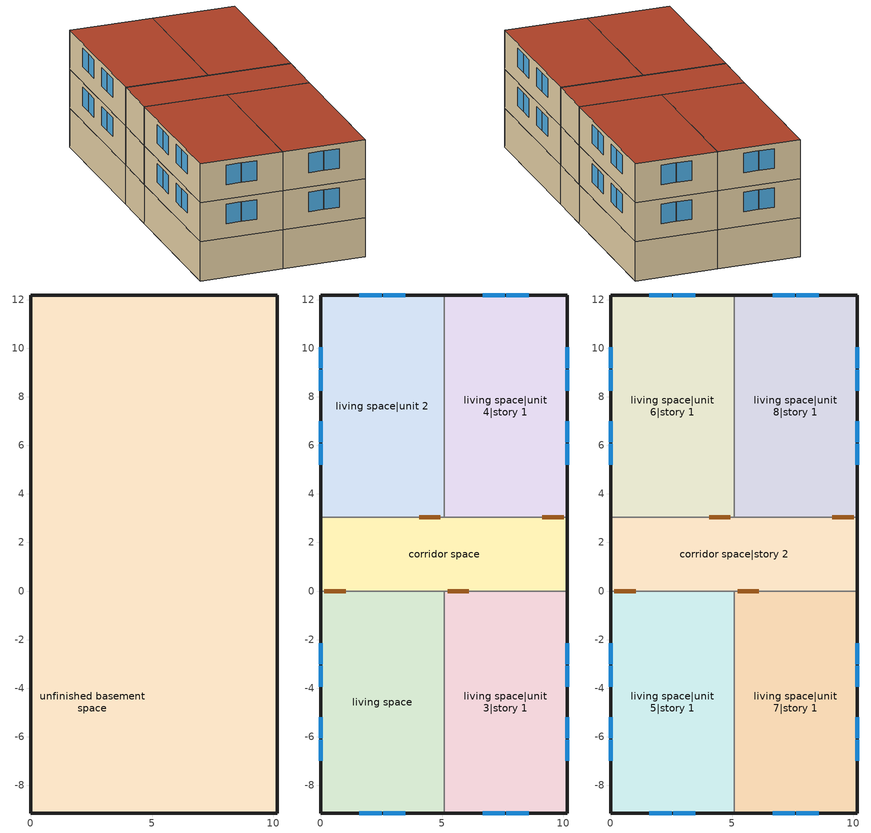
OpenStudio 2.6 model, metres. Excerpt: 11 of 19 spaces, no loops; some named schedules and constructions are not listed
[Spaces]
unfinished basement space
 floor foundation (FloorFndGrndUnfinB): 0,0 0,3.05 10.16,3.05 10.16,0 z-2.44
 floor foundation (FloorFndGrndUnfinB 1): 0,-9.14 0,0 5.08,0 5.08,-9.14 z-2.44
 floor foundation (FloorFndGrndUnfinB 2): 0,3.05 0,12.19 5.08,12.19 5.08,3.05 z-2.44
 floor foundation (FloorFndGrndUnfinB 3): 5.08,-9.14 5.08,0 10.16,0 10.16,-9.14 z-2.44
 floor foundation (FloorFndGrndUnfinB 4): 5.08,3.05 5.08,12.19 10.16,12.19 10.16,3.05 z-2.44
 wall foundation (WallFndGrndUnfinB 2): 0,12.19 0,3.05 0,0 z-2.44:0
 wall foundation (WallFndGrndUnfinB 4): 10.16,0 10.16,3.05 10.16,12.19 5.08,12.19 0,12.19 z-2.44:0
 wall foundation (WallFndGrndUnfinB 1): 0,0 0,-9.14 z-2.44:0
 wall foundation (WallFndGrndUnfinB 3): 0,-9.14 5.08,-9.14 10.16,-9.14 10.16,0 z-2.44:0
 ceiling adiabatic (RoofUnfinUninsExt): 10.16,0 10.16,3.05 0,3.05 0,0 z0
living space
 floor to unfinished basement space (FloorUnfinBInsFin Reversed): 0,-9.14 0,0 5.08,0 5.08,-9.14 z0
 wall outside (WallExtInsFin): 0,0 0,-9.14 5.08,-9.14 z0:2.44
 wall adiabatic (WallIntFinUninsFin): 5.08,0 0,0 z0:2.44
 wall to living space|unit 3|story 1 (WallIntFinUninsFin): 5.08,-9.14 5.08,0 z0:2.44
 window (WindowConstruction): 1.6,-9.14 2.51,-9.14 / 2.57,-9.14 3.48,-9.14 z0.91:2.13; 0,-2.15 0,-3.02 / 0,-3.08 0,-3.95 / 0,-5.2 0,-6.07 / 0,-6.13 0,-6.99 z0.98:2.13
living space|unit 2
 floor to unfinished basement space (FloorUnfinBInsFin Reversed): 0,3.05 0,12.19 5.08,12.19 5.08,3.05 z0
 wall outside (WallExtInsFin): 5.08,12.19 0,12.19 0,3.05 z0:2.44
 wall to living space|unit 4|story 1 (WallIntFinUninsFin Reversed): 5.08,3.05 5.08,12.19 z0:2.44
 wall adiabatic (WallIntFinUninsFin): 0,3.05 5.08,3.05 z0:2.44
 window (WindowConstruction): 3.48,12.19 2.57,12.19 / 2.51,12.19 1.6,12.19 z0.91:2.13; 0,10.04 0,9.17 / 0,9.11 0,8.25 / 0,6.99 0,6.13 / 0,6.07 0,5.2 z0.98:2.13
living space|unit 3|story 1
 floor to unfinished basement space (FloorUnfinBInsFin Reversed): 5.08,-9.14 5.08,0 10.16,0 10.16,-9.14 z0
 wall outside (WallExtInsFin): 5.08,-9.14 10.16,-9.14 10.16,0 z0:2.44
 wall adiabatic (WallIntFinUninsFin): 10.16,0 5.08,0 z0:2.44
 window (WindowConstruction): 6.68,-9.14 7.59,-9.14 / 7.65,-9.14 8.56,-9.14 z0.91:2.13; 10.16,-6.99 10.16,-6.13 / 10.16,-6.07 10.16,-5.2 / 10.16,-3.95 10.16,-3.08 / 10.16,-3.02 10.16,-2.15 z0.98:2.13
living space|unit 4|story 1
 floor to unfinished basement space (FloorUnfinBInsFin Reversed): 5.08,3.05 5.08,12.19 10.16,12.19 10.16,3.05 z0
 wall outside (WallExtInsFin): 10.16,3.05 10.16,12.19 5.08,12.19 z0:2.44
 wall adiabatic (WallIntFinUninsFin): 5.08,3.05 10.16,3.05 z0:2.44
 window (WindowConstruction): 8.56,12.19 7.65,12.19 / 7.59,12.19 6.68,12.19 z0.91:2.13; 10.16,5.2 10.16,6.07 / 10.16,6.13 10.16,6.99 / 10.16,8.25 10.16,9.11 / 10.16,9.17 10.16,10.04 z0.98:2.13
corridor space
 floor adiabatic (FloorUnfinUninsUnfin): 0,0 0,3.05 10.16,3.05 10.16,0 z0
 wall outside (WallExtUninsUnfin): 0,3.05 0,0 / 10.16,0 10.16,3.05 z0:2.44
 wall adiabatic (WallIntUnfinUninsUnfin): 0,0 5.08,0 10.16,0 / 10.16,3.05 5.08,3.05 0,3.05 z0:2.44
 door inside (UninsDoor): 10.01,3.05 9.14,3.05 / 0.15,0 1.02,0 / 4.93,3.05 4.06,3.05 / 5.23,0 6.1,0 z0:2.13
 ceiling adiabatic (RoofUnfinUninsExt): 10.16,0 10.16,3.05 0,3.05 0,0 z2.44
living space|unit 5|story 1
 floor to living space (FloorFinUninsFin): 0,-9.14 0,0 5.08,0 5.08,-9.14 z2.44
 wall outside (WallExtInsFin): 0,0 0,-9.14 5.08,-9.14 z2.44:4.88
 wall to living space|unit 7|story 1 (WallIntFinUninsFin Reversed): 5.08,-9.14 5.08,0 z2.44:4.88
 wall adiabatic (WallIntFinUninsFin): 5.08,0 0,0 z2.44:4.88
 window (WindowConstruction): 1.6,-9.14 2.51,-9.14 / 2.57,-9.14 3.48,-9.14 z3.35:4.57; 0,-2.15 0,-3.02 / 0,-3.08 0,-3.95 / 0,-5.2 0,-6.07 / 0,-6.13 0,-6.99 z3.42:4.57
 roof outside (RoofFinInsExt): 5.08,-9.14 5.08,0 0,0 0,-9.14 z4.88
living space|unit 6|story 1
 floor to living space|unit 2 (FloorFinUninsFin): 0,3.05 0,12.19 5.08,12.19 5.08,3.05 z2.44
 wall outside (WallExtInsFin): 5.08,12.19 0,12.19 0,3.05 z2.44:4.88
 wall adiabatic (WallIntFinUninsFin): 0,3.05 5.08,3.05 z2.44:4.88
 wall to living space|unit 8|story 1 (WallIntFinUninsFin Reversed): 5.08,3.05 5.08,12.19 z2.44:4.88
 window (WindowConstruction): 3.48,12.19 2.57,12.19 / 2.51,12.19 1.6,12.19 z3.35:4.57; 0,10.04 0,9.17 / 0,9.11 0,8.25 / 0,6.99 0,6.13 / 0,6.07 0,5.2 z3.42:4.57
 roof outside (RoofFinInsExt): 5.08,3.05 5.08,12.19 0,12.19 0,3.05 z4.88
living space|unit 7|story 1
 floor to living space|unit 3|story 1 (FloorFinUninsFin): 5.08,-9.14 5.08,0 10.16,0 10.16,-9.14 z2.44
 wall outside (WallExtInsFin): 5.08,-9.14 10.16,-9.14 10.16,0 z2.44:4.88
 wall adiabatic (WallIntFinUninsFin): 10.16,0 5.08,0 z2.44:4.88
 window (WindowConstruction): 6.68,-9.14 7.59,-9.14 / 7.65,-9.14 8.56,-9.14 z3.35:4.57; 10.16,-6.99 10.16,-6.13 / 10.16,-6.07 10.16,-5.2 / 10.16,-3.95 10.16,-3.08 / 10.16,-3.02 10.16,-2.15 z3.42:4.57
 roof outside (RoofFinInsExt): 10.16,-9.14 10.16,0 5.08,0 5.08,-9.14 z4.88
living space|unit 8|story 1
 floor to living space|unit 4|story 1 (FloorFinUninsFin): 5.08,3.05 5.08,12.19 10.16,12.19 10.16,3.05 z2.44
 wall outside (WallExtInsFin): 10.16,3.05 10.16,12.19 5.08,12.19 z2.44:4.88
 wall adiabatic (WallIntFinUninsFin): 5.08,3.05 10.16,3.05 z2.44:4.88
 window (WindowConstruction): 8.56,12.19 7.65,12.19 / 7.59,12.19 6.68,12.19 z3.35:4.57; 10.16,5.2 10.16,6.07 / 10.16,6.13 10.16,6.99 / 10.16,8.25 10.16,9.11 / 10.16,9.17 10.16,10.04 z3.42:4.57
 roof outside (RoofFinInsExt): 10.16,3.05 10.16,12.19 5.08,12.19 5.08,3.05 z4.88
corridor space|story 2
 floor adiabatic (FloorUnfinUninsUnfin): 0,0 0,3.05 10.16,3.05 10.16,0 z2.44
 wall outside (WallExtUninsUnfin): 0,3.05 0,0 / 10.16,0 10.16,3.05 z2.44:4.88
 wall adiabatic (WallIntUnfinUninsUnfin): 0,0 5.08,0 10.16,0 / 10.16,3.05 5.08,3.05 0,3.05 z2.44:4.88
 door inside (UninsDoor): 0.15,0 1.02,0 / 4.93,3.05 4.06,3.05 / 10.01,3.05 9.14,3.05 / 5.23,0 6.1,0 z2.44:4.57
 roof outside (RoofUnfinUninsExt): 10.16,0 10.16,3.05 0,3.05 0,0 z4.88
[Schedule:Day]
residential lighting schedule allday10: 1, 0, 0.123751, 2, 0, 0.0742506, 4, 0, 0.0495004, 5, 0, 0.0529206, 6, 0, 0.14047, 7, 0, 0.329784, 8, 0, 0.417334, 9, 0, 0.427474, 10, 0, 0.423826, 11, 0, 0.411431, 12, 0, 0.394257, 13, 0, 0.381861, 14, 0, 0.378214, 15, 0, 0.378919, 16, 0, 0.386741, 17, 0, 0.41682, 18, 0, 0.500557, 19, 0, 0.655466, 20, 0, 0.829225, 21, 0, 0.905334, 22, 0, 0.820928, 23, 0, 0.509707, 24, 0, 0.249225
residential lighting schedule allday11: 1, 0, 0.123751, 2, 0, 0.0742506, 4, 0, 0.0495004, 5, 0, 0.0539769, 6, 0, 0.145737, 7, 0, 0.342151, 8, 0, 0.432984, 9, 0, 0.451822, 10, 0, 0.456356, 11, 0, 0.443495, 12, 0, 0.425678, 13, 0, 0.412817, 14, 0, 0.409033, 15, 0, 0.421324, 16, 0, 0.481818, 17, 0, 0.61218, 18, 0, 0.804217, 19, 0, 0.945912, 20, 0, 0.918658, 21, 0, 0.747013, 22, 0, 0.56552, 23, 0, 0.493046, 24, 0, 0.249225
residential lighting schedule allday12: 1, 0, 0.123751, 2, 0, 0.0742506, 4, 0, 0.0495004, 5, 0, 0.0547503, 6, 0, 0.149594, 7, 0, 0.351204, 8, 0, 0.44444, 9, 0, 0.470027, 10, 0, 0.480931, 11, 0, 0.467731, 12, 0, 0.449442, 13, 0, 0.436241, 14, 0, 0.432357, 15, 0, 0.445561, 16, 0, 0.513103, 17, 0, 0.660674, 18, 0, 0.869445, 19, 0, 1, 20, 0, 0.932675, 21, 0, 0.731582, 22, 0, 0.553643, 23, 0, 0.488328, 24, 0, 0.249225
Schedule Day 59; Schedule Day 60; Schedule Day 63; res mv_4 range exhaust schedule winter design; Schedule Day 64; res mv_4 bath exhaust schedule winter design; Schedule Day 65; Schedule Day 66; Schedule Day 69; res mv_1 range exhaust schedule winter design; Schedule Day 70; res mv_1 bath exhaust schedule winter design; Schedule Day 71; Schedule Day 72; Schedule Day 75; res mv_2 range exhaust schedule winter design; Schedule Day 76; res mv_2 bath exhaust schedule winter design; Schedule Day 77; Schedule Day 78; Schedule Day 81; res mv_3 range exhaust schedule winter design; Schedule Day 82; res mv_3 bath exhaust schedule winter design; Schedule Day 83; Schedule Day 84; Schedule Day 87; res mv_5 range exhaust schedule winter design; Schedule Day 88; res mv_5 bath exhaust schedule winter design; Schedule Day 89; Schedule Day 90; Schedule Day 93; res mv_6 range exhaust schedule winter design; Schedule Day 94; res mv_6 bath exhaust schedule winter design; Schedule Day 95; Schedule Day 96; Schedule Day 99; res mv_8 range exhaust schedule winter design; Schedule Day 100; res mv_8 bath exhaust schedule winter design; Schedule Day 101; Schedule Day 102; Schedule Day 105; res mv_7 range exhaust schedule winter design; Schedule Day 106; res mv_7 bath exhaust schedule winter design: 24, 0, 0
res nv_4 temp schedule allday1; res nv_4 temp schedule allday2; res nv_4 temp schedule allday3; res nv_4 temp schedule allday4; res nv_4 temp schedule allday11; res nv_4 temp schedule allday12; res nv_1 temp schedule allday1; res nv_1 temp schedule allday2; res nv_1 temp schedule allday3; res nv_1 temp schedule allday4; res nv_1 temp schedule allday11; res nv_1 temp schedule allday12; res nv_2 temp schedule allday1; res nv_2 temp schedule allday2; res nv_2 temp schedule allday3; res nv_2 temp schedule allday4; res nv_2 temp schedule allday11; res nv_2 temp schedule allday12; res nv_3 temp schedule allday1; res nv_3 temp schedule allday2; res nv_3 temp schedule allday3; res nv_3 temp schedule allday4; res nv_3 temp schedule allday11; res nv_3 temp schedule allday12; res nv_5 temp schedule allday1; res nv_5 temp schedule allday2; res nv_5 temp schedule allday3; res nv_5 temp schedule allday4; res nv_5 temp schedule allday11; res nv_5 temp schedule allday12; res nv_6 temp schedule allday1; res nv_6 temp schedule allday2; res nv_6 temp schedule allday3; res nv_6 temp schedule allday4; res nv_6 temp schedule allday11; res nv_6 temp schedule allday12; res nv_8 temp schedule allday1; res nv_8 temp schedule allday2; res nv_8 temp schedule allday3; res nv_8 temp schedule allday4; res nv_8 temp schedule allday11; res nv_8 temp schedule allday12; res nv_7 temp schedule allday1; res nv_7 temp schedule allday2; res nv_7 temp schedule allday3; res nv_7 temp schedule allday4; res nv_7 temp schedule allday11; res nv_7 temp schedule allday12: 1, 0, 23.8889, 24, 0, 23.8889
res nv_4 temp schedule allday5; res nv_4 temp schedule allday6; res nv_4 temp schedule allday10; res nv_1 temp schedule allday5; res nv_1 temp schedule allday6; res nv_1 temp schedule allday10; res nv_2 temp schedule allday5; res nv_2 temp schedule allday6; res nv_2 temp schedule allday10; res nv_3 temp schedule allday5; res nv_3 temp schedule allday6; res nv_3 temp schedule allday10; res nv_5 temp schedule allday5; res nv_5 temp schedule allday6; res nv_5 temp schedule allday10; res nv_6 temp schedule allday5; res nv_6 temp schedule allday6; res nv_6 temp schedule allday10; res nv_8 temp schedule allday5; res nv_8 temp schedule allday6; res nv_8 temp schedule allday10; res nv_7 temp schedule allday5; res nv_7 temp schedule allday6; res nv_7 temp schedule allday10: 24, 0, 22.2222
res nv_4 temp schedule allday7; res nv_4 temp schedule allday8; res nv_4 temp schedule allday9; res nv_1 temp schedule allday7; res nv_1 temp schedule allday8; res nv_1 temp schedule allday9; res nv_2 temp schedule allday7; res nv_2 temp schedule allday8; res nv_2 temp schedule allday9; res nv_3 temp schedule allday7; res nv_3 temp schedule allday8; res nv_3 temp schedule allday9; res nv_5 temp schedule allday7; res nv_5 temp schedule allday8; res nv_5 temp schedule allday9; res nv_6 temp schedule allday7; res nv_6 temp schedule allday8; res nv_6 temp schedule allday9; res nv_8 temp schedule allday7; res nv_8 temp schedule allday8; res nv_8 temp schedule allday9; res nv_7 temp schedule allday7; res nv_7 temp schedule allday8; res nv_7 temp schedule allday9: 1, 0, 22.2222, 24, 0, 22.2222
res nv_4 availability schedule allday1 on; res nv_4 availability schedule allday1 on 1; res nv_4 availability schedule allday1 on 2; res nv_4 availability schedule allday1 on 3; res nv_4 availability schedule allday1 on 4; res nv_4 availability schedule allday1 on 5; res nv_4 availability schedule allday1 on 6; res nv_4 availability schedule allday1 on 7; res nv_4 availability schedule allday1 on 8; res nv_4 availability schedule allday1 on 9; res nv_4 availability schedule allday1 on 10; res nv_4 availability schedule allday1 on 11; res nv_1 availability schedule allday1 on; res nv_1 availability schedule allday1 on 1; res nv_1 availability schedule allday1 on 2; res nv_1 availability schedule allday1 on 3; res nv_1 availability schedule allday1 on 4; res nv_1 availability schedule allday1 on 5; res nv_1 availability schedule allday1 on 6; res nv_1 availability schedule allday1 on 7; res nv_1 availability schedule allday1 on 8; res nv_1 availability schedule allday1 on 9; res nv_1 availability schedule allday1 on 10; res nv_1 availability schedule allday1 on 11; res nv_2 availability schedule allday1 on; res nv_2 availability schedule allday1 on 1; res nv_2 availability schedule allday1 on 2; res nv_2 availability schedule allday1 on 3; res nv_2 availability schedule allday1 on 4; res nv_2 availability schedule allday1 on 5; res nv_2 availability schedule allday1 on 6; res nv_2 availability schedule allday1 on 7; res nv_2 availability schedule allday1 on 8; res nv_2 availability schedule allday1 on 9; res nv_2 availability schedule allday1 on 10; res nv_2 availability schedule allday1 on 11; res nv_3 availability schedule allday1 on; res nv_3 availability schedule allday1 on 1; res nv_3 availability schedule allday1 on 2; res nv_3 availability schedule allday1 on 3; res nv_3 availability schedule allday1 on 4; res nv_3 availability schedule allday1 on 5; res nv_3 availability schedule allday1 on 6; res nv_3 availability schedule allday1 on 7; res nv_3 availability schedule allday1 on 8; res nv_3 availability schedule allday1 on 9; res nv_3 availability schedule allday1 on 10; res nv_3 availability schedule allday1 on 11; res nv_5 availability schedule allday1 on; res nv_5 availability schedule allday1 on 1; res nv_5 availability schedule allday1 on 2; res nv_5 availability schedule allday1 on 3; res nv_5 availability schedule allday1 on 4; res nv_5 availability schedule allday1 on 5; res nv_5 availability schedule allday1 on 6; res nv_5 availability schedule allday1 on 7; res nv_5 availability schedule allday1 on 8; res nv_5 availability schedule allday1 on 9; res nv_5 availability schedule allday1 on 10; res nv_5 availability schedule allday1 on 11; res nv_6 availability schedule allday1 on; res nv_6 availability schedule allday1 on 1; res nv_6 availability schedule allday1 on 2; res nv_6 availability schedule allday1 on 3; res nv_6 availability schedule allday1 on 4; res nv_6 availability schedule allday1 on 5; res nv_6 availability schedule allday1 on 6; res nv_6 availability schedule allday1 on 7; res nv_6 availability schedule allday1 on 8; res nv_6 availability schedule allday1 on 9; res nv_6 availability schedule allday1 on 10; res nv_6 availability schedule allday1 on 11; res nv_8 availability schedule allday1 on; res nv_8 availability schedule allday1 on 1; res nv_8 availability schedule allday1 on 2; res nv_8 availability schedule allday1 on 3; res nv_8 availability schedule allday1 on 4; res nv_8 availability schedule allday1 on 5; res nv_8 availability schedule allday1 on 6; res nv_8 availability schedule allday1 on 7; res nv_8 availability schedule allday1 on 8; res nv_8 availability schedule allday1 on 9; res nv_8 availability schedule allday1 on 10; res nv_8 availability schedule allday1 on 11; res nv_7 availability schedule allday1 on; res nv_7 availability schedule allday1 on 1; res nv_7 availability schedule allday1 on 2; res nv_7 availability schedule allday1 on 3; res nv_7 availability schedule allday1 on 4; res nv_7 availability schedule allday1 on 5; res nv_7 availability schedule allday1 on 6; res nv_7 availability schedule allday1 on 7; res nv_7 availability schedule allday1 on 8; res nv_7 availability schedule allday1 on 9; res nv_7 availability schedule allday1 on 10; res nv_7 availability schedule allday1 on 11: 1, 0, 1, 2, 0, 1, 3, 0, 1, 4, 0, 1, 5, 0, 1, 6, 0, 1, 7, 0, 1, 8, 0, 1, 9, 0, 1, 10, 0, 1, 11, 0, 1, 12, 0, 1, 13, 0, 1, 14, 0, 1, 15, 0, 1, 16, 0, 1, 17, 0, 1, 18, 0, 1, 19, 0, 1, 20, 0, 1, 21, 0, 1, 22, 0, 1, 23, 0, 1, 24, 0, 1
res mv_4 range exhaust schedule allday1; res mv_4 range exhaust schedule allday2; res mv_4 range exhaust schedule allday3; res mv_4 range exhaust schedule allday4; res mv_4 range exhaust schedule allday5; res mv_4 range exhaust schedule allday6; res mv_4 range exhaust schedule allday7; res mv_4 range exhaust schedule allday8; res mv_4 range exhaust schedule allday9; res mv_4 range exhaust schedule allday10; res mv_4 range exhaust schedule allday11; res mv_4 range exhaust schedule allday12; res mv_1 range exhaust schedule allday1; res mv_1 range exhaust schedule allday2; res mv_1 range exhaust schedule allday3; res mv_1 range exhaust schedule allday4; res mv_1 range exhaust schedule allday5; res mv_1 range exhaust schedule allday6; res mv_1 range exhaust schedule allday7; res mv_1 range exhaust schedule allday8; res mv_1 range exhaust schedule allday9; res mv_1 range exhaust schedule allday10; res mv_1 range exhaust schedule allday11; res mv_1 range exhaust schedule allday12; res mv_2 range exhaust schedule allday1; res mv_2 range exhaust schedule allday2; res mv_2 range exhaust schedule allday3; res mv_2 range exhaust schedule allday4; res mv_2 range exhaust schedule allday5; res mv_2 range exhaust schedule allday6; res mv_2 range exhaust schedule allday7; res mv_2 range exhaust schedule allday8; res mv_2 range exhaust schedule allday9; res mv_2 range exhaust schedule allday10; res mv_2 range exhaust schedule allday11; res mv_2 range exhaust schedule allday12; res mv_3 range exhaust schedule allday1; res mv_3 range exhaust schedule allday2; res mv_3 range exhaust schedule allday3; res mv_3 range exhaust schedule allday4; res mv_3 range exhaust schedule allday5; res mv_3 range exhaust schedule allday6; res mv_3 range exhaust schedule allday7; res mv_3 range exhaust schedule allday8; res mv_3 range exhaust schedule allday9; res mv_3 range exhaust schedule allday10; res mv_3 range exhaust schedule allday11; res mv_3 range exhaust schedule allday12; res mv_5 range exhaust schedule allday1; res mv_5 range exhaust schedule allday2; res mv_5 range exhaust schedule allday3; res mv_5 range exhaust schedule allday4; res mv_5 range exhaust schedule allday5; res mv_5 range exhaust schedule allday6; res mv_5 range exhaust schedule allday7; res mv_5 range exhaust schedule allday8; res mv_5 range exhaust schedule allday9; res mv_5 range exhaust schedule allday10; res mv_5 range exhaust schedule allday11; res mv_5 range exhaust schedule allday12; res mv_6 range exhaust schedule allday1; res mv_6 range exhaust schedule allday2; res mv_6 range exhaust schedule allday3; res mv_6 range exhaust schedule allday4; res mv_6 range exhaust schedule allday5; res mv_6 range exhaust schedule allday6; res mv_6 range exhaust schedule allday7; res mv_6 range exhaust schedule allday8; res mv_6 range exhaust schedule allday9; res mv_6 range exhaust schedule allday10; res mv_6 range exhaust schedule allday11; res mv_6 range exhaust schedule allday12; res mv_8 range exhaust schedule allday1; res mv_8 range exhaust schedule allday2; res mv_8 range exhaust schedule allday3; res mv_8 range exhaust schedule allday4; res mv_8 range exhaust schedule allday5; res mv_8 range exhaust schedule allday6; res mv_8 range exhaust schedule allday7; res mv_8 range exhaust schedule allday8; res mv_8 range exhaust schedule allday9; res mv_8 range exhaust schedule allday10; res mv_8 range exhaust schedule allday11; res mv_8 range exhaust schedule allday12; res mv_7 range exhaust schedule allday1; res mv_7 range exhaust schedule allday2; res mv_7 range exhaust schedule allday3; res mv_7 range exhaust schedule allday4; res mv_7 range exhaust schedule allday5; res mv_7 range exhaust schedule allday6; res mv_7 range exhaust schedule allday7; res mv_7 range exhaust schedule allday8; res mv_7 range exhaust schedule allday9; res mv_7 range exhaust schedule allday10; res mv_7 range exhaust schedule allday11; res mv_7 range exhaust schedule allday12: 15, 0, 0, 16, 0, 1, 24, 0, 0
res mv_4 range exhaust schedule summer design; res mv_4 bath exhaust schedule summer design; res mv_1 range exhaust schedule summer design; res mv_1 bath exhaust schedule summer design; res mv_2 range exhaust schedule summer design; res mv_2 bath exhaust schedule summer design; res mv_3 range exhaust schedule summer design; res mv_3 bath exhaust schedule summer design; res mv_5 range exhaust schedule summer design; res mv_5 bath exhaust schedule summer design; res mv_6 range exhaust schedule summer design; res mv_6 bath exhaust schedule summer design; res mv_8 range exhaust schedule summer design; res mv_8 bath exhaust schedule summer design; res mv_7 range exhaust schedule summer design; res mv_7 bath exhaust schedule summer design: 24, 0, 1
res mv_4 bath exhaust schedule allday1; res mv_4 bath exhaust schedule allday2; res mv_4 bath exhaust schedule allday3; res mv_4 bath exhaust schedule allday4; res mv_4 bath exhaust schedule allday5; res mv_4 bath exhaust schedule allday6; res mv_4 bath exhaust schedule allday7; res mv_4 bath exhaust schedule allday8; res mv_4 bath exhaust schedule allday9; res mv_4 bath exhaust schedule allday10; res mv_4 bath exhaust schedule allday11; res mv_4 bath exhaust schedule allday12; res mv_1 bath exhaust schedule allday1; res mv_1 bath exhaust schedule allday2; res mv_1 bath exhaust schedule allday3; res mv_1 bath exhaust schedule allday4; res mv_1 bath exhaust schedule allday5; res mv_1 bath exhaust schedule allday6; res mv_1 bath exhaust schedule allday7; res mv_1 bath exhaust schedule allday8; res mv_1 bath exhaust schedule allday9; res mv_1 bath exhaust schedule allday10; res mv_1 bath exhaust schedule allday11; res mv_1 bath exhaust schedule allday12; res mv_2 bath exhaust schedule allday1; res mv_2 bath exhaust schedule allday2; res mv_2 bath exhaust schedule allday3; res mv_2 bath exhaust schedule allday4; res mv_2 bath exhaust schedule allday5; res mv_2 bath exhaust schedule allday6; res mv_2 bath exhaust schedule allday7; res mv_2 bath exhaust schedule allday8; res mv_2 bath exhaust schedule allday9; res mv_2 bath exhaust schedule allday10; res mv_2 bath exhaust schedule allday11; res mv_2 bath exhaust schedule allday12; res mv_3 bath exhaust schedule allday1; res mv_3 bath exhaust schedule allday2; res mv_3 bath exhaust schedule allday3; res mv_3 bath exhaust schedule allday4; res mv_3 bath exhaust schedule allday5; res mv_3 bath exhaust schedule allday6; res mv_3 bath exhaust schedule allday7; res mv_3 bath exhaust schedule allday8; res mv_3 bath exhaust schedule allday9; res mv_3 bath exhaust schedule allday10; res mv_3 bath exhaust schedule allday11; res mv_3 bath exhaust schedule allday12; res mv_5 bath exhaust schedule allday1; res mv_5 bath exhaust schedule allday2; res mv_5 bath exhaust schedule allday3; res mv_5 bath exhaust schedule allday4; res mv_5 bath exhaust schedule allday5; res mv_5 bath exhaust schedule allday6; res mv_5 bath exhaust schedule allday7; res mv_5 bath exhaust schedule allday8; res mv_5 bath exhaust schedule allday9; res mv_5 bath exhaust schedule allday10; res mv_5 bath exhaust schedule allday11; res mv_5 bath exhaust schedule allday12; res mv_6 bath exhaust schedule allday1; res mv_6 bath exhaust schedule allday2; res mv_6 bath exhaust schedule allday3; res mv_6 bath exhaust schedule allday4; res mv_6 bath exhaust schedule allday5; res mv_6 bath exhaust schedule allday6; res mv_6 bath exhaust schedule allday7; res mv_6 bath exhaust schedule allday8; res mv_6 bath exhaust schedule allday9; res mv_6 bath exhaust schedule allday10; res mv_6 bath exhaust schedule allday11; res mv_6 bath exhaust schedule allday12; res mv_8 bath exhaust schedule allday1; res mv_8 bath exhaust schedule allday2; res mv_8 bath exhaust schedule allday3; res mv_8 bath exhaust schedule allday4; res mv_8 bath exhaust schedule allday5; res mv_8 bath exhaust schedule allday6; res mv_8 bath exhaust schedule allday7; res mv_8 bath exhaust schedule allday8; res mv_8 bath exhaust schedule allday9; res mv_8 bath exhaust schedule allday10; res mv_8 bath exhaust schedule allday11; res mv_8 bath exhaust schedule allday12; res mv_7 bath exhaust schedule allday1; res mv_7 bath exhaust schedule allday2; res mv_7 bath exhaust schedule allday3; res mv_7 bath exhaust schedule allday4; res mv_7 bath exhaust schedule allday5; res mv_7 bath exhaust schedule allday6; res mv_7 bath exhaust schedule allday7; res mv_7 bath exhaust schedule allday8; res mv_7 bath exhaust schedule allday9; res mv_7 bath exhaust schedule allday10; res mv_7 bath exhaust schedule allday11; res mv_7 bath exhaust schedule allday12: 4, 0, 0, 5, 0, 1, 24, 0, 0
[Schedule:Rule] Apply Monday=Yes; Apply Wednesday=Yes; Apply Friday=Yes; Date Specification Type=DateRange; Start Day=1
Name | Schedule Ruleset | Rule Order | Day Schedule | Apply Sunday | Apply Tuesday | Apply Thursday | Apply Saturday | Start Month | End Month | End Day
res nv_4 temp schedule allday ruleset1 | res nv_4 temp schedule | 11 | res nv_4 temp schedule allday1 | Yes | Yes | Yes | Yes | 1 | 1 | 31
res nv_4 temp schedule allday ruleset2 | res nv_4 temp schedule | 10 | res nv_4 temp schedule allday2 | Yes | Yes | Yes | Yes | 2 | 2 | 28
res nv_4 temp schedule allday ruleset3 | res nv_4 temp schedule | 9 | res nv_4 temp schedule allday3 | Yes | Yes | Yes | Yes | 3 | 3 | 31
res nv_4 temp schedule allday ruleset4 | res nv_4 temp schedule | 8 | res nv_4 temp schedule allday4 | Yes | Yes | Yes | Yes | 4 | 4 | 30
res nv_4 temp schedule allday ruleset5 | res nv_4 temp schedule | 7 | res nv_4 temp schedule allday5 | Yes | Yes | Yes | Yes | 5 | 5 | 31
res nv_4 temp schedule allday ruleset6 | res nv_4 temp schedule | 6 | res nv_4 temp schedule allday6 | Yes | Yes | Yes | Yes | 6 | 6 | 30
res nv_4 temp schedule allday ruleset7 | res nv_4 temp schedule | 5 | res nv_4 temp schedule allday7 | Yes | Yes | Yes | Yes | 7 | 7 | 31
res nv_4 temp schedule allday ruleset8 | res nv_4 temp schedule | 4 | res nv_4 temp schedule allday8 | Yes | Yes | Yes | Yes | 8 | 8 | 31
res nv_4 temp schedule allday ruleset9 | res nv_4 temp schedule | 3 | res nv_4 temp schedule allday9 | Yes | Yes | Yes | Yes | 9 | 9 | 30
res nv_4 temp schedule allday ruleset10 | res nv_4 temp schedule | 2 | res nv_4 temp schedule allday10 | Yes | Yes | Yes | Yes | 10 | 10 | 31
res nv_4 temp schedule allday ruleset11 | res nv_4 temp schedule | 1 | res nv_4 temp schedule allday11 | Yes | Yes | Yes | Yes | 11 | 11 | 30
res nv_4 temp schedule allday ruleset12 | res nv_4 temp schedule | 0 | res nv_4 temp schedule allday12 | Yes | Yes | Yes | Yes | 12 | 12 | 31
res nv_4 availability schedule allday ruleset1 on | res nv_4 avail schedule | 11 | res nv_4 availability schedule allday1 on |  |  |  |  | 1 | 1 | 31
res nv_4 availability schedule allday ruleset2 on | res nv_4 avail schedule | 10 | res nv_4 availability schedule allday1 on 1 |  |  |  |  | 2 | 2 | 28
res nv_4 availability schedule allday ruleset3 on | res nv_4 avail schedule | 9 | res nv_4 availability schedule allday1 on 2 |  |  |  |  | 3 | 3 | 31
res nv_4 availability schedule allday ruleset4 on | res nv_4 avail schedule | 8 | res nv_4 availability schedule allday1 on 3 |  |  |  |  | 4 | 4 | 30
res nv_4 availability schedule allday ruleset5 on | res nv_4 avail schedule | 7 | res nv_4 availability schedule allday1 on 4 |  |  |  |  | 5 | 5 | 31
res nv_4 availability schedule allday ruleset6 on | res nv_4 avail schedule | 6 | res nv_4 availability schedule allday1 on 5 |  |  |  |  | 6 | 6 | 30
res nv_4 availability schedule allday ruleset7 on | res nv_4 avail schedule | 5 | res nv_4 availability schedule allday1 on 6 |  |  |  |  | 7 | 7 | 31
res nv_4 availability schedule allday ruleset8 on | res nv_4 avail schedule | 4 | res nv_4 availability schedule allday1 on 7 |  |  |  |  | 8 | 8 | 31
res nv_4 availability schedule allday ruleset9 on | res nv_4 avail schedule | 3 | res nv_4 availability schedule allday1 on 8 |  |  |  |  | 9 | 9 | 30
res nv_4 availability schedule allday ruleset10 on | res nv_4 avail schedule | 2 | res nv_4 availability schedule allday1 on 9 |  |  |  |  | 10 | 10 | 31
res nv_4 availability schedule allday ruleset11 on | res nv_4 avail schedule | 1 | res nv_4 availability schedule allday1 on 10 |  |  |  |  | 11 | 11 | 30
res nv_4 availability schedule allday ruleset12 on | res nv_4 avail schedule | 0 | res nv_4 availability schedule allday1 on 11 |  |  |  |  | 12 | 12 | 31
res mv_4 range exhaust schedule allday ruleset1 | res mv_4 range exhaust schedule | 11 | res mv_4 range exhaust schedule allday1 | Yes | Yes | Yes | Yes | 1 | 1 | 31
res mv_4 range exhaust schedule allday ruleset2 | res mv_4 range exhaust schedule | 10 | res mv_4 range exhaust schedule allday2 | Yes | Yes | Yes | Yes | 2 | 2 | 28
res mv_4 range exhaust schedule allday ruleset3 | res mv_4 range exhaust schedule | 9 | res mv_4 range exhaust schedule allday3 | Yes | Yes | Yes | Yes | 3 | 3 | 31
res mv_4 range exhaust schedule allday ruleset4 | res mv_4 range exhaust schedule | 8 | res mv_4 range exhaust schedule allday4 | Yes | Yes | Yes | Yes | 4 | 4 | 30
res mv_4 range exhaust schedule allday ruleset5 | res mv_4 range exhaust schedule | 7 | res mv_4 range exhaust schedule allday5 | Yes | Yes | Yes | Yes | 5 | 5 | 31
res mv_4 range exhaust schedule allday ruleset6 | res mv_4 range exhaust schedule | 6 | res mv_4 range exhaust schedule allday6 | Yes | Yes | Yes | Yes | 6 | 6 | 30
res mv_4 range exhaust schedule allday ruleset7 | res mv_4 range exhaust schedule | 5 | res mv_4 range exhaust schedule allday7 | Yes | Yes | Yes | Yes | 7 | 7 | 31
res mv_4 range exhaust schedule allday ruleset8 | res mv_4 range exhaust schedule | 4 | res mv_4 range exhaust schedule allday8 | Yes | Yes | Yes | Yes | 8 | 8 | 31
res mv_4 range exhaust schedule allday ruleset9 | res mv_4 range exhaust schedule | 3 | res mv_4 range exhaust schedule allday9 | Yes | Yes | Yes | Yes | 9 | 9 | 30
res mv_4 range exhaust schedule allday ruleset10 | res mv_4 range exhaust schedule | 2 | res mv_4 range exhaust schedule allday10 | Yes | Yes | Yes | Yes | 10 | 10 | 31
res mv_4 range exhaust schedule allday ruleset11 | res mv_4 range exhaust schedule | 1 | res mv_4 range exhaust schedule allday11 | Yes | Yes | Yes | Yes | 11 | 11 | 30
res mv_4 range exhaust schedule allday ruleset12 | res mv_4 range exhaust schedule | 0 | res mv_4 range exhaust schedule allday12 | Yes | Yes | Yes | Yes | 12 | 12 | 31
res mv_4 bath exhaust schedule allday ruleset1 | res mv_4 bath exhaust schedule | 11 | res mv_4 bath exhaust schedule allday1 | Yes | Yes | Yes | Yes | 1 | 1 | 31
res mv_4 bath exhaust schedule allday ruleset2 | res mv_4 bath exhaust schedule | 10 | res mv_4 bath exhaust schedule allday2 | Yes | Yes | Yes | Yes | 2 | 2 | 28
res mv_4 bath exhaust schedule allday ruleset3 | res mv_4 bath exhaust schedule | 9 | res mv_4 bath exhaust schedule allday3 | Yes | Yes | Yes | Yes | 3 | 3 | 31
res mv_4 bath exhaust schedule allday ruleset4 | res mv_4 bath exhaust schedule | 8 | res mv_4 bath exhaust schedule allday4 | Yes | Yes | Yes | Yes | 4 | 4 | 30
res mv_4 bath exhaust schedule allday ruleset5 | res mv_4 bath exhaust schedule | 7 | res mv_4 bath exhaust schedule allday5 | Yes | Yes | Yes | Yes | 5 | 5 | 31
res mv_4 bath exhaust schedule allday ruleset6 | res mv_4 bath exhaust schedule | 6 | res mv_4 bath exhaust schedule allday6 | Yes | Yes | Yes | Yes | 6 | 6 | 30
res mv_4 bath exhaust schedule allday ruleset7 | res mv_4 bath exhaust schedule | 5 | res mv_4 bath exhaust schedule allday7 | Yes | Yes | Yes | Yes | 7 | 7 | 31
res mv_4 bath exhaust schedule allday ruleset8 | res mv_4 bath exhaust schedule | 4 | res mv_4 bath exhaust schedule allday8 | Yes | Yes | Yes | Yes | 8 | 8 | 31
res mv_4 bath exhaust schedule allday ruleset9 | res mv_4 bath exhaust schedule | 3 | res mv_4 bath exhaust schedule allday9 | Yes | Yes | Yes | Yes | 9 | 9 | 30
res mv_4 bath exhaust schedule allday ruleset10 | res mv_4 bath exhaust schedule | 2 | res mv_4 bath exhaust schedule allday10 | Yes | Yes | Yes | Yes | 10 | 10 | 31
res mv_4 bath exhaust schedule allday ruleset11 | res mv_4 bath exhaust schedule | 1 | res mv_4 bath exhaust schedule allday11 | Yes | Yes | Yes | Yes | 11 | 11 | 30
res mv_4 bath exhaust schedule allday ruleset12 | res mv_4 bath exhaust schedule | 0 | res mv_4 bath exhaust schedule allday12 | Yes | Yes | Yes | Yes | 12 | 12 | 31
res nv_1 temp schedule allday ruleset1 | res nv_1 temp schedule | 11 | res nv_1 temp schedule allday1 | Yes | Yes | Yes | Yes | 1 | 1 | 31
res nv_1 temp schedule allday ruleset2 | res nv_1 temp schedule | 10 | res nv_1 temp schedule allday2 | Yes | Yes | Yes | Yes | 2 | 2 | 28
res nv_1 temp schedule allday ruleset3 | res nv_1 temp schedule | 9 | res nv_1 temp schedule allday3 | Yes | Yes | Yes | Yes | 3 | 3 | 31
res nv_1 temp schedule allday ruleset4 | res nv_1 temp schedule | 8 | res nv_1 temp schedule allday4 | Yes | Yes | Yes | Yes | 4 | 4 | 30
res nv_1 temp schedule allday ruleset5 | res nv_1 temp schedule | 7 | res nv_1 temp schedule allday5 | Yes | Yes | Yes | Yes | 5 | 5 | 31
res nv_1 temp schedule allday ruleset6 | res nv_1 temp schedule | 6 | res nv_1 temp schedule allday6 | Yes | Yes | Yes | Yes | 6 | 6 | 30
res nv_1 temp schedule allday ruleset7 | res nv_1 temp schedule | 5 | res nv_1 temp schedule allday7 | Yes | Yes | Yes | Yes | 7 | 7 | 31
res nv_1 temp schedule allday ruleset8 | res nv_1 temp schedule | 4 | res nv_1 temp schedule allday8 | Yes | Yes | Yes | Yes | 8 | 8 | 31
res nv_1 temp schedule allday ruleset9 | res nv_1 temp schedule | 3 | res nv_1 temp schedule allday9 | Yes | Yes | Yes | Yes | 9 | 9 | 30
res nv_1 temp schedule allday ruleset10 | res nv_1 temp schedule | 2 | res nv_1 temp schedule allday10 | Yes | Yes | Yes | Yes | 10 | 10 | 31
res nv_1 temp schedule allday ruleset11 | res nv_1 temp schedule | 1 | res nv_1 temp schedule allday11 | Yes | Yes | Yes | Yes | 11 | 11 | 30
res nv_1 temp schedule allday ruleset12 | res nv_1 temp schedule | 0 | res nv_1 temp schedule allday12 | Yes | Yes | Yes | Yes | 12 | 12 | 31
res nv_1 availability schedule allday ruleset1 on | res nv_1 avail schedule | 11 | res nv_1 availability schedule allday1 on |  |  |  |  | 1 | 1 | 31
res nv_1 availability schedule allday ruleset2 on | res nv_1 avail schedule | 10 | res nv_1 availability schedule allday1 on 1 |  |  |  |  | 2 | 2 | 28
res nv_1 availability schedule allday ruleset3 on | res nv_1 avail schedule | 9 | res nv_1 availability schedule allday1 on 2 |  |  |  |  | 3 | 3 | 31
res nv_1 availability schedule allday ruleset4 on | res nv_1 avail schedule | 8 | res nv_1 availability schedule allday1 on 3 |  |  |  |  | 4 | 4 | 30
res nv_1 availability schedule allday ruleset5 on | res nv_1 avail schedule | 7 | res nv_1 availability schedule allday1 on 4 |  |  |  |  | 5 | 5 | 31
res nv_1 availability schedule allday ruleset6 on | res nv_1 avail schedule | 6 | res nv_1 availability schedule allday1 on 5 |  |  |  |  | 6 | 6 | 30
res nv_1 availability schedule allday ruleset7 on | res nv_1 avail schedule | 5 | res nv_1 availability schedule allday1 on 6 |  |  |  |  | 7 | 7 | 31
res nv_1 availability schedule allday ruleset8 on | res nv_1 avail schedule | 4 | res nv_1 availability schedule allday1 on 7 |  |  |  |  | 8 | 8 | 31
res nv_1 availability schedule allday ruleset9 on | res nv_1 avail schedule | 3 | res nv_1 availability schedule allday1 on 8 |  |  |  |  | 9 | 9 | 30
res nv_1 availability schedule allday ruleset10 on | res nv_1 avail schedule | 2 | res nv_1 availability schedule allday1 on 9 |  |  |  |  | 10 | 10 | 31
res nv_1 availability schedule allday ruleset11 on | res nv_1 avail schedule | 1 | res nv_1 availability schedule allday1 on 10 |  |  |  |  | 11 | 11 | 30
res nv_1 availability schedule allday ruleset12 on | res nv_1 avail schedule | 0 | res nv_1 availability schedule allday1 on 11 |  |  |  |  | 12 | 12 | 31
res mv_1 range exhaust schedule allday ruleset1 | res mv_1 range exhaust schedule | 11 | res mv_1 range exhaust schedule allday1 | Yes | Yes | Yes | Yes | 1 | 1 | 31
res mv_1 range exhaust schedule allday ruleset2 | res mv_1 range exhaust schedule | 10 | res mv_1 range exhaust schedule allday2 | Yes | Yes | Yes | Yes | 2 | 2 | 28
res mv_1 range exhaust schedule allday ruleset3 | res mv_1 range exhaust schedule | 9 | res mv_1 range exhaust schedule allday3 | Yes | Yes | Yes | Yes | 3 | 3 | 31
res mv_1 range exhaust schedule allday ruleset4 | res mv_1 range exhaust schedule | 8 | res mv_1 range exhaust schedule allday4 | Yes | Yes | Yes | Yes | 4 | 4 | 30
res mv_1 range exhaust schedule allday ruleset5 | res mv_1 range exhaust schedule | 7 | res mv_1 range exhaust schedule allday5 | Yes | Yes | Yes | Yes | 5 | 5 | 31
res mv_1 range exhaust schedule allday ruleset6 | res mv_1 range exhaust schedule | 6 | res mv_1 range exhaust schedule allday6 | Yes | Yes | Yes | Yes | 6 | 6 | 30
res mv_1 range exhaust schedule allday ruleset7 | res mv_1 range exhaust schedule | 5 | res mv_1 range exhaust schedule allday7 | Yes | Yes | Yes | Yes | 7 | 7 | 31
res mv_1 range exhaust schedule allday ruleset8 | res mv_1 range exhaust schedule | 4 | res mv_1 range exhaust schedule allday8 | Yes | Yes | Yes | Yes | 8 | 8 | 31
res mv_1 range exhaust schedule allday ruleset9 | res mv_1 range exhaust schedule | 3 | res mv_1 range exhaust schedule allday9 | Yes | Yes | Yes | Yes | 9 | 9 | 30
res mv_1 range exhaust schedule allday ruleset10 | res mv_1 range exhaust schedule | 2 | res mv_1 range exhaust schedule allday10 | Yes | Yes | Yes | Yes | 10 | 10 | 31
res mv_1 range exhaust schedule allday ruleset11 | res mv_1 range exhaust schedule | 1 | res mv_1 range exhaust schedule allday11 | Yes | Yes | Yes | Yes | 11 | 11 | 30
res mv_1 range exhaust schedule allday ruleset12 | res mv_1 range exhaust schedule | 0 | res mv_1 range exhaust schedule allday12 | Yes | Yes | Yes | Yes | 12 | 12 | 31
res mv_1 bath exhaust schedule allday ruleset1 | res mv_1 bath exhaust schedule | 11 | res mv_1 bath exhaust schedule allday1 | Yes | Yes | Yes | Yes | 1 | 1 | 31
res mv_1 bath exhaust schedule allday ruleset2 | res mv_1 bath exhaust schedule | 10 | res mv_1 bath exhaust schedule allday2 | Yes | Yes | Yes | Yes | 2 | 2 | 28
res mv_1 bath exhaust schedule allday ruleset3 | res mv_1 bath exhaust schedule | 9 | res mv_1 bath exhaust schedule allday3 | Yes | Yes | Yes | Yes | 3 | 3 | 31
res mv_1 bath exhaust schedule allday ruleset4 | res mv_1 bath exhaust schedule | 8 | res mv_1 bath exhaust schedule allday4 | Yes | Yes | Yes | Yes | 4 | 4 | 30
res mv_1 bath exhaust schedule allday ruleset5 | res mv_1 bath exhaust schedule | 7 | res mv_1 bath exhaust schedule allday5 | Yes | Yes | Yes | Yes | 5 | 5 | 31
res mv_1 bath exhaust schedule allday ruleset6 | res mv_1 bath exhaust schedule | 6 | res mv_1 bath exhaust schedule allday6 | Yes | Yes | Yes | Yes | 6 | 6 | 30
res mv_1 bath exhaust schedule allday ruleset7 | res mv_1 bath exhaust schedule | 5 | res mv_1 bath exhaust schedule allday7 | Yes | Yes | Yes | Yes | 7 | 7 | 31
res mv_1 bath exhaust schedule allday ruleset8 | res mv_1 bath exhaust schedule | 4 | res mv_1 bath exhaust schedule allday8 | Yes | Yes | Yes | Yes | 8 | 8 | 31
res mv_1 bath exhaust schedule allday ruleset9 | res mv_1 bath exhaust schedule | 3 | res mv_1 bath exhaust schedule allday9 | Yes | Yes | Yes | Yes | 9 | 9 | 30
res mv_1 bath exhaust schedule allday ruleset10 | res mv_1 bath exhaust schedule | 2 | res mv_1 bath exhaust schedule allday10 | Yes | Yes | Yes | Yes | 10 | 10 | 31
res mv_1 bath exhaust schedule allday ruleset11 | res mv_1 bath exhaust schedule | 1 | res mv_1 bath exhaust schedule allday11 | Yes | Yes | Yes | Yes | 11 | 11 | 30
res mv_1 bath exhaust schedule allday ruleset12 | res mv_1 bath exhaust schedule | 0 | res mv_1 bath exhaust schedule allday12 | Yes | Yes | Yes | Yes | 12 | 12 | 31
res nv_2 temp schedule allday ruleset1 | res nv_2 temp schedule | 11 | res nv_2 temp schedule allday1 | Yes | Yes | Yes | Yes | 1 | 1 | 31
res nv_2 temp schedule allday ruleset2 | res nv_2 temp schedule | 10 | res nv_2 temp schedule allday2 | Yes | Yes | Yes | Yes | 2 | 2 | 28
res nv_2 temp schedule allday ruleset3 | res nv_2 temp schedule | 9 | res nv_2 temp schedule allday3 | Yes | Yes | Yes | Yes | 3 | 3 | 31
res nv_2 temp schedule allday ruleset4 | res nv_2 temp schedule | 8 | res nv_2 temp schedule allday4 | Yes | Yes | Yes | Yes | 4 | 4 | 30
res nv_2 temp schedule allday ruleset5 | res nv_2 temp schedule | 7 | res nv_2 temp schedule allday5 | Yes | Yes | Yes | Yes | 5 | 5 | 31
res nv_2 temp schedule allday ruleset6 | res nv_2 temp schedule | 6 | res nv_2 temp schedule allday6 | Yes | Yes | Yes | Yes | 6 | 6 | 30
res nv_2 temp schedule allday ruleset7 | res nv_2 temp schedule | 5 | res nv_2 temp schedule allday7 | Yes | Yes | Yes | Yes | 7 | 7 | 31
res nv_2 temp schedule allday ruleset8 | res nv_2 temp schedule | 4 | res nv_2 temp schedule allday8 | Yes | Yes | Yes | Yes | 8 | 8 | 31
res nv_2 temp schedule allday ruleset9 | res nv_2 temp schedule | 3 | res nv_2 temp schedule allday9 | Yes | Yes | Yes | Yes | 9 | 9 | 30
res nv_2 temp schedule allday ruleset10 | res nv_2 temp schedule | 2 | res nv_2 temp schedule allday10 | Yes | Yes | Yes | Yes | 10 | 10 | 31
res nv_2 temp schedule allday ruleset11 | res nv_2 temp schedule | 1 | res nv_2 temp schedule allday11 | Yes | Yes | Yes | Yes | 11 | 11 | 30
res nv_2 temp schedule allday ruleset12 | res nv_2 temp schedule | 0 | res nv_2 temp schedule allday12 | Yes | Yes | Yes | Yes | 12 | 12 | 31
res nv_2 availability schedule allday ruleset1 on | res nv_2 avail schedule | 11 | res nv_2 availability schedule allday1 on |  |  |  |  | 1 | 1 | 31
res nv_2 availability schedule allday ruleset2 on | res nv_2 avail schedule | 10 | res nv_2 availability schedule allday1 on 1 |  |  |  |  | 2 | 2 | 28
res nv_2 availability schedule allday ruleset3 on | res nv_2 avail schedule | 9 | res nv_2 availability schedule allday1 on 2 |  |  |  |  | 3 | 3 | 31
res nv_2 availability schedule allday ruleset4 on | res nv_2 avail schedule | 8 | res nv_2 availability schedule allday1 on 3 |  |  |  |  | 4 | 4 | 30
res nv_2 availability schedule allday ruleset5 on | res nv_2 avail schedule | 7 | res nv_2 availability schedule allday1 on 4 |  |  |  |  | 5 | 5 | 31
res nv_2 availability schedule allday ruleset6 on | res nv_2 avail schedule | 6 | res nv_2 availability schedule allday1 on 5 |  |  |  |  | 6 | 6 | 30
res nv_2 availability schedule allday ruleset7 on | res nv_2 avail schedule | 5 | res nv_2 availability schedule allday1 on 6 |  |  |  |  | 7 | 7 | 31
res nv_2 availability schedule allday ruleset8 on | res nv_2 avail schedule | 4 | res nv_2 availability schedule allday1 on 7 |  |  |  |  | 8 | 8 | 31
res nv_2 availability schedule allday ruleset9 on | res nv_2 avail schedule | 3 | res nv_2 availability schedule allday1 on 8 |  |  |  |  | 9 | 9 | 30
res nv_2 availability schedule allday ruleset10 on | res nv_2 avail schedule | 2 | res nv_2 availability schedule allday1 on 9 |  |  |  |  | 10 | 10 | 31
res nv_2 availability schedule allday ruleset11 on | res nv_2 avail schedule | 1 | res nv_2 availability schedule allday1 on 10 |  |  |  |  | 11 | 11 | 30
res nv_2 availability schedule allday ruleset12 on | res nv_2 avail schedule | 0 | res nv_2 availability schedule allday1 on 11 |  |  |  |  | 12 | 12 | 31
res mv_2 range exhaust schedule allday ruleset1 | res mv_2 range exhaust schedule | 11 | res mv_2 range exhaust schedule allday1 | Yes | Yes | Yes | Yes | 1 | 1 | 31
res mv_2 range exhaust schedule allday ruleset2 | res mv_2 range exhaust schedule | 10 | res mv_2 range exhaust schedule allday2 | Yes | Yes | Yes | Yes | 2 | 2 | 28
res mv_2 range exhaust schedule allday ruleset3 | res mv_2 range exhaust schedule | 9 | res mv_2 range exhaust schedule allday3 | Yes | Yes | Yes | Yes | 3 | 3 | 31
res mv_2 range exhaust schedule allday ruleset4 | res mv_2 range exhaust schedule | 8 | res mv_2 range exhaust schedule allday4 | Yes | Yes | Yes | Yes | 4 | 4 | 30
res mv_2 range exhaust schedule allday ruleset5 | res mv_2 range exhaust schedule | 7 | res mv_2 range exhaust schedule allday5 | Yes | Yes | Yes | Yes | 5 | 5 | 31
res mv_2 range exhaust schedule allday ruleset6 | res mv_2 range exhaust schedule | 6 | res mv_2 range exhaust schedule allday6 | Yes | Yes | Yes | Yes | 6 | 6 | 30
res mv_2 range exhaust schedule allday ruleset7 | res mv_2 range exhaust schedule | 5 | res mv_2 range exhaust schedule allday7 | Yes | Yes | Yes | Yes | 7 | 7 | 31
res mv_2 range exhaust schedule allday ruleset8 | res mv_2 range exhaust schedule | 4 | res mv_2 range exhaust schedule allday8 | Yes | Yes | Yes | Yes | 8 | 8 | 31
res mv_2 range exhaust schedule allday ruleset9 | res mv_2 range exhaust schedule | 3 | res mv_2 range exhaust schedule allday9 | Yes | Yes | Yes | Yes | 9 | 9 | 30
res mv_2 range exhaust schedule allday ruleset10 | res mv_2 range exhaust schedule | 2 | res mv_2 range exhaust schedule allday10 | Yes | Yes | Yes | Yes | 10 | 10 | 31
res mv_2 range exhaust schedule allday ruleset11 | res mv_2 range exhaust schedule | 1 | res mv_2 range exhaust schedule allday11 | Yes | Yes | Yes | Yes | 11 | 11 | 30
res mv_2 range exhaust schedule allday ruleset12 | res mv_2 range exhaust schedule | 0 | res mv_2 range exhaust schedule allday12 | Yes | Yes | Yes | Yes | 12 | 12 | 31
res mv_2 bath exhaust schedule allday ruleset1 | res mv_2 bath exhaust schedule | 11 | res mv_2 bath exhaust schedule allday1 | Yes | Yes | Yes | Yes | 1 | 1 | 31
res mv_2 bath exhaust schedule allday ruleset2 | res mv_2 bath exhaust schedule | 10 | res mv_2 bath exhaust schedule allday2 | Yes | Yes | Yes | Yes | 2 | 2 | 28
res mv_2 bath exhaust schedule allday ruleset3 | res mv_2 bath exhaust schedule | 9 | res mv_2 bath exhaust schedule allday3 | Yes | Yes | Yes | Yes | 3 | 3 | 31
res mv_2 bath exhaust schedule allday ruleset4 | res mv_2 bath exhaust schedule | 8 | res mv_2 bath exhaust schedule allday4 | Yes | Yes | Yes | Yes | 4 | 4 | 30
res mv_2 bath exhaust schedule allday ruleset5 | res mv_2 bath exhaust schedule | 7 | res mv_2 bath exhaust schedule allday5 | Yes | Yes | Yes | Yes | 5 | 5 | 31
res mv_2 bath exhaust schedule allday ruleset6 | res mv_2 bath exhaust schedule | 6 | res mv_2 bath exhaust schedule allday6 | Yes | Yes | Yes | Yes | 6 | 6 | 30
res mv_2 bath exhaust schedule allday ruleset7 | res mv_2 bath exhaust schedule | 5 | res mv_2 bath exhaust schedule allday7 | Yes | Yes | Yes | Yes | 7 | 7 | 31
res mv_2 bath exhaust schedule allday ruleset8 | res mv_2 bath exhaust schedule | 4 | res mv_2 bath exhaust schedule allday8 | Yes | Yes | Yes | Yes | 8 | 8 | 31
res mv_2 bath exhaust schedule allday ruleset9 | res mv_2 bath exhaust schedule | 3 | res mv_2 bath exhaust schedule allday9 | Yes | Yes | Yes | Yes | 9 | 9 | 30
res mv_2 bath exhaust schedule allday ruleset10 | res mv_2 bath exhaust schedule | 2 | res mv_2 bath exhaust schedule allday10 | Yes | Yes | Yes | Yes | 10 | 10 | 31
res mv_2 bath exhaust schedule allday ruleset11 | res mv_2 bath exhaust schedule | 1 | res mv_2 bath exhaust schedule allday11 | Yes | Yes | Yes | Yes | 11 | 11 | 30
res mv_2 bath exhaust schedule allday ruleset12 | res mv_2 bath exhaust schedule | 0 | res mv_2 bath exhaust schedule allday12 | Yes | Yes | Yes | Yes | 12 | 12 | 31
res nv_3 temp schedule allday ruleset1 | res nv_3 temp schedule | 11 | res nv_3 temp schedule allday1 | Yes | Yes | Yes | Yes | 1 | 1 | 31
res nv_3 temp schedule allday ruleset2 | res nv_3 temp schedule | 10 | res nv_3 temp schedule allday2 | Yes | Yes | Yes | Yes | 2 | 2 | 28
res nv_3 temp schedule allday ruleset3 | res nv_3 temp schedule | 9 | res nv_3 temp schedule allday3 | Yes | Yes | Yes | Yes | 3 | 3 | 31
res nv_3 temp schedule allday ruleset4 | res nv_3 temp schedule | 8 | res nv_3 temp schedule allday4 | Yes | Yes | Yes | Yes | 4 | 4 | 30
res nv_3 temp schedule allday ruleset5 | res nv_3 temp schedule | 7 | res nv_3 temp schedule allday5 | Yes | Yes | Yes | Yes | 5 | 5 | 31
res nv_3 temp schedule allday ruleset6 | res nv_3 temp schedule | 6 | res nv_3 temp schedule allday6 | Yes | Yes | Yes | Yes | 6 | 6 | 30
res nv_3 temp schedule allday ruleset7 | res nv_3 temp schedule | 5 | res nv_3 temp schedule allday7 | Yes | Yes | Yes | Yes | 7 | 7 | 31
res nv_3 temp schedule allday ruleset8 | res nv_3 temp schedule | 4 | res nv_3 temp schedule allday8 | Yes | Yes | Yes | Yes | 8 | 8 | 31
res nv_3 temp schedule allday ruleset9 | res nv_3 temp schedule | 3 | res nv_3 temp schedule allday9 | Yes | Yes | Yes | Yes | 9 | 9 | 30
res nv_3 temp schedule allday ruleset10 | res nv_3 temp schedule | 2 | res nv_3 temp schedule allday10 | Yes | Yes | Yes | Yes | 10 | 10 | 31
res nv_3 temp schedule allday ruleset11 | res nv_3 temp schedule | 1 | res nv_3 temp schedule allday11 | Yes | Yes | Yes | Yes | 11 | 11 | 30
res nv_3 temp schedule allday ruleset12 | res nv_3 temp schedule | 0 | res nv_3 temp schedule allday12 | Yes | Yes | Yes | Yes | 12 | 12 | 31
res nv_3 availability schedule allday ruleset1 on | res nv_3 avail schedule | 11 | res nv_3 availability schedule allday1 on |  |  |  |  | 1 | 1 | 31
res nv_3 availability schedule allday ruleset2 on | res nv_3 avail schedule | 10 | res nv_3 availability schedule allday1 on 1 |  |  |  |  | 2 | 2 | 28
res nv_3 availability schedule allday ruleset3 on | res nv_3 avail schedule | 9 | res nv_3 availability schedule allday1 on 2 |  |  |  |  | 3 | 3 | 31
res nv_3 availability schedule allday ruleset4 on | res nv_3 avail schedule | 8 | res nv_3 availability schedule allday1 on 3 |  |  |  |  | 4 | 4 | 30
res nv_3 availability schedule allday ruleset5 on | res nv_3 avail schedule | 7 | res nv_3 availability schedule allday1 on 4 |  |  |  |  | 5 | 5 | 31
res nv_3 availability schedule allday ruleset6 on | res nv_3 avail schedule | 6 | res nv_3 availability schedule allday1 on 5 |  |  |  |  | 6 | 6 | 30
res nv_3 availability schedule allday ruleset7 on | res nv_3 avail schedule | 5 | res nv_3 availability schedule allday1 on 6 |  |  |  |  | 7 | 7 | 31
res nv_3 availability schedule allday ruleset8 on | res nv_3 avail schedule | 4 | res nv_3 availability schedule allday1 on 7 |  |  |  |  | 8 | 8 | 31
res nv_3 availability schedule allday ruleset9 on | res nv_3 avail schedule | 3 | res nv_3 availability schedule allday1 on 8 |  |  |  |  | 9 | 9 | 30
res nv_3 availability schedule allday ruleset10 on | res nv_3 avail schedule | 2 | res nv_3 availability schedule allday1 on 9 |  |  |  |  | 10 | 10 | 31
res nv_3 availability schedule allday ruleset11 on | res nv_3 avail schedule | 1 | res nv_3 availability schedule allday1 on 10 |  |  |  |  | 11 | 11 | 30
res nv_3 availability schedule allday ruleset12 on | res nv_3 avail schedule | 0 | res nv_3 availability schedule allday1 on 11 |  |  |  |  | 12 | 12 | 31
res mv_3 range exhaust schedule allday ruleset1 | res mv_3 range exhaust schedule | 11 | res mv_3 range exhaust schedule allday1 | Yes | Yes | Yes | Yes | 1 | 1 | 31
res mv_3 range exhaust schedule allday ruleset2 | res mv_3 range exhaust schedule | 10 | res mv_3 range exhaust schedule allday2 | Yes | Yes | Yes | Yes | 2 | 2 | 28
res mv_3 range exhaust schedule allday ruleset3 | res mv_3 range exhaust schedule | 9 | res mv_3 range exhaust schedule allday3 | Yes | Yes | Yes | Yes | 3 | 3 | 31
res mv_3 range exhaust schedule allday ruleset4 | res mv_3 range exhaust schedule | 8 | res mv_3 range exhaust schedule allday4 | Yes | Yes | Yes | Yes | 4 | 4 | 30
res mv_3 range exhaust schedule allday ruleset5 | res mv_3 range exhaust schedule | 7 | res mv_3 range exhaust schedule allday5 | Yes | Yes | Yes | Yes | 5 | 5 | 31
res mv_3 range exhaust schedule allday ruleset6 | res mv_3 range exhaust schedule | 6 | res mv_3 range exhaust schedule allday6 | Yes | Yes | Yes | Yes | 6 | 6 | 30
res mv_3 range exhaust schedule allday ruleset7 | res mv_3 range exhaust schedule | 5 | res mv_3 range exhaust schedule allday7 | Yes | Yes | Yes | Yes | 7 | 7 | 31
res mv_3 range exhaust schedule allday ruleset8 | res mv_3 range exhaust schedule | 4 | res mv_3 range exhaust schedule allday8 | Yes | Yes | Yes | Yes | 8 | 8 | 31
res mv_3 range exhaust schedule allday ruleset9 | res mv_3 range exhaust schedule | 3 | res mv_3 range exhaust schedule allday9 | Yes | Yes | Yes | Yes | 9 | 9 | 30
res mv_3 range exhaust schedule allday ruleset10 | res mv_3 range exhaust schedule | 2 | res mv_3 range exhaust schedule allday10 | Yes | Yes | Yes | Yes | 10 | 10 | 31
res mv_3 range exhaust schedule allday ruleset11 | res mv_3 range exhaust schedule | 1 | res mv_3 range exhaust schedule allday11 | Yes | Yes | Yes | Yes | 11 | 11 | 30
res mv_3 range exhaust schedule allday ruleset12 | res mv_3 range exhaust schedule | 0 | res mv_3 range exhaust schedule allday12 | Yes | Yes | Yes | Yes | 12 | 12 | 31
res mv_3 bath exhaust schedule allday ruleset1 | res mv_3 bath exhaust schedule | 11 | res mv_3 bath exhaust schedule allday1 | Yes | Yes | Yes | Yes | 1 | 1 | 31
res mv_3 bath exhaust schedule allday ruleset2 | res mv_3 bath exhaust schedule | 10 | res mv_3 bath exhaust schedule allday2 | Yes | Yes | Yes | Yes | 2 | 2 | 28
res mv_3 bath exhaust schedule allday ruleset3 | res mv_3 bath exhaust schedule | 9 | res mv_3 bath exhaust schedule allday3 | Yes | Yes | Yes | Yes | 3 | 3 | 31
res mv_3 bath exhaust schedule allday ruleset4 | res mv_3 bath exhaust schedule | 8 | res mv_3 bath exhaust schedule allday4 | Yes | Yes | Yes | Yes | 4 | 4 | 30
res mv_3 bath exhaust schedule allday ruleset5 | res mv_3 bath exhaust schedule | 7 | res mv_3 bath exhaust schedule allday5 | Yes | Yes | Yes | Yes | 5 | 5 | 31
res mv_3 bath exhaust schedule allday ruleset6 | res mv_3 bath exhaust schedule | 6 | res mv_3 bath exhaust schedule allday6 | Yes | Yes | Yes | Yes | 6 | 6 | 30
res mv_3 bath exhaust schedule allday ruleset7 | res mv_3 bath exhaust schedule | 5 | res mv_3 bath exhaust schedule allday7 | Yes | Yes | Yes | Yes | 7 | 7 | 31
res mv_3 bath exhaust schedule allday ruleset8 | res mv_3 bath exhaust schedule | 4 | res mv_3 bath exhaust schedule allday8 | Yes | Yes | Yes | Yes | 8 | 8 | 31
res mv_3 bath exhaust schedule allday ruleset9 | res mv_3 bath exhaust schedule | 3 | res mv_3 bath exhaust schedule allday9 | Yes | Yes | Yes | Yes | 9 | 9 | 30
res mv_3 bath exhaust schedule allday ruleset10 | res mv_3 bath exhaust schedule | 2 | res mv_3 bath exhaust schedule allday10 | Yes | Yes | Yes | Yes | 10 | 10 | 31
res mv_3 bath exhaust schedule allday ruleset11 | res mv_3 bath exhaust schedule | 1 | res mv_3 bath exhaust schedule allday11 | Yes | Yes | Yes | Yes | 11 | 11 | 30
res mv_3 bath exhaust schedule allday ruleset12 | res mv_3 bath exhaust schedule | 0 | res mv_3 bath exhaust schedule allday12 | Yes | Yes | Yes | Yes | 12 | 12 | 31
res nv_5 temp schedule allday ruleset1 | res nv_5 temp schedule | 11 | res nv_5 temp schedule allday1 | Yes | Yes | Yes | Yes | 1 | 1 | 31
res nv_5 temp schedule allday ruleset2 | res nv_5 temp schedule | 10 | res nv_5 temp schedule allday2 | Yes | Yes | Yes | Yes | 2 | 2 | 28
res nv_5 temp schedule allday ruleset3 | res nv_5 temp schedule | 9 | res nv_5 temp schedule allday3 | Yes | Yes | Yes | Yes | 3 | 3 | 31
res nv_5 temp schedule allday ruleset4 | res nv_5 temp schedule | 8 | res nv_5 temp schedule allday4 | Yes | Yes | Yes | Yes | 4 | 4 | 30
res nv_5 temp schedule allday ruleset5 | res nv_5 temp schedule | 7 | res nv_5 temp schedule allday5 | Yes | Yes | Yes | Yes | 5 | 5 | 31
res nv_5 temp schedule allday ruleset6 | res nv_5 temp schedule | 6 | res nv_5 temp schedule allday6 | Yes | Yes | Yes | Yes | 6 | 6 | 30
res nv_5 temp schedule allday ruleset7 | res nv_5 temp schedule | 5 | res nv_5 temp schedule allday7 | Yes | Yes | Yes | Yes | 7 | 7 | 31
res nv_5 temp schedule allday ruleset8 | res nv_5 temp schedule | 4 | res nv_5 temp schedule allday8 | Yes | Yes | Yes | Yes | 8 | 8 | 31
res nv_5 temp schedule allday ruleset9 | res nv_5 temp schedule | 3 | res nv_5 temp schedule allday9 | Yes | Yes | Yes | Yes | 9 | 9 | 30
res nv_5 temp schedule allday ruleset10 | res nv_5 temp schedule | 2 | res nv_5 temp schedule allday10 | Yes | Yes | Yes | Yes | 10 | 10 | 31
res nv_5 temp schedule allday ruleset11 | res nv_5 temp schedule | 1 | res nv_5 temp schedule allday11 | Yes | Yes | Yes | Yes | 11 | 11 | 30
res nv_5 temp schedule allday ruleset12 | res nv_5 temp schedule | 0 | res nv_5 temp schedule allday12 | Yes | Yes | Yes | Yes | 12 | 12 | 31
res nv_5 availability schedule allday ruleset1 on | res nv_5 avail schedule | 11 | res nv_5 availability schedule allday1 on |  |  |  |  | 1 | 1 | 31
res nv_5 availability schedule allday ruleset2 on | res nv_5 avail schedule | 10 | res nv_5 availability schedule allday1 on 1 |  |  |  |  | 2 | 2 | 28
res nv_5 availability schedule allday ruleset3 on | res nv_5 avail schedule | 9 | res nv_5 availability schedule allday1 on 2 |  |  |  |  | 3 | 3 | 31
res nv_5 availability schedule allday ruleset4 on | res nv_5 avail schedule | 8 | res nv_5 availability schedule allday1 on 3 |  |  |  |  | 4 | 4 | 30
res nv_5 availability schedule allday ruleset5 on | res nv_5 avail schedule | 7 | res nv_5 availability schedule allday1 on 4 |  |  |  |  | 5 | 5 | 31
res nv_5 availability schedule allday ruleset6 on | res nv_5 avail schedule | 6 | res nv_5 availability schedule allday1 on 5 |  |  |  |  | 6 | 6 | 30
res nv_5 availability schedule allday ruleset7 on | res nv_5 avail schedule | 5 | res nv_5 availability schedule allday1 on 6 |  |  |  |  | 7 | 7 | 31
res nv_5 availability schedule allday ruleset8 on | res nv_5 avail schedule | 4 | res nv_5 availability schedule allday1 on 7 |  |  |  |  | 8 | 8 | 31
res nv_5 availability schedule allday ruleset9 on | res nv_5 avail schedule | 3 | res nv_5 availability schedule allday1 on 8 |  |  |  |  | 9 | 9 | 30
res nv_5 availability schedule allday ruleset10 on | res nv_5 avail schedule | 2 | res nv_5 availability schedule allday1 on 9 |  |  |  |  | 10 | 10 | 31
res nv_5 availability schedule allday ruleset11 on | res nv_5 avail schedule | 1 | res nv_5 availability schedule allday1 on 10 |  |  |  |  | 11 | 11 | 30
res nv_5 availability schedule allday ruleset12 on | res nv_5 avail schedule | 0 | res nv_5 availability schedule allday1 on 11 |  |  |  |  | 12 | 12 | 31
res mv_5 range exhaust schedule allday ruleset1 | res mv_5 range exhaust schedule | 11 | res mv_5 range exhaust schedule allday1 | Yes | Yes | Yes | Yes | 1 | 1 | 31
res mv_5 range exhaust schedule allday ruleset2 | res mv_5 range exhaust schedule | 10 | res mv_5 range exhaust schedule allday2 | Yes | Yes | Yes | Yes | 2 | 2 | 28
res mv_5 range exhaust schedule allday ruleset3 | res mv_5 range exhaust schedule | 9 | res mv_5 range exhaust schedule allday3 | Yes | Yes | Yes | Yes | 3 | 3 | 31
